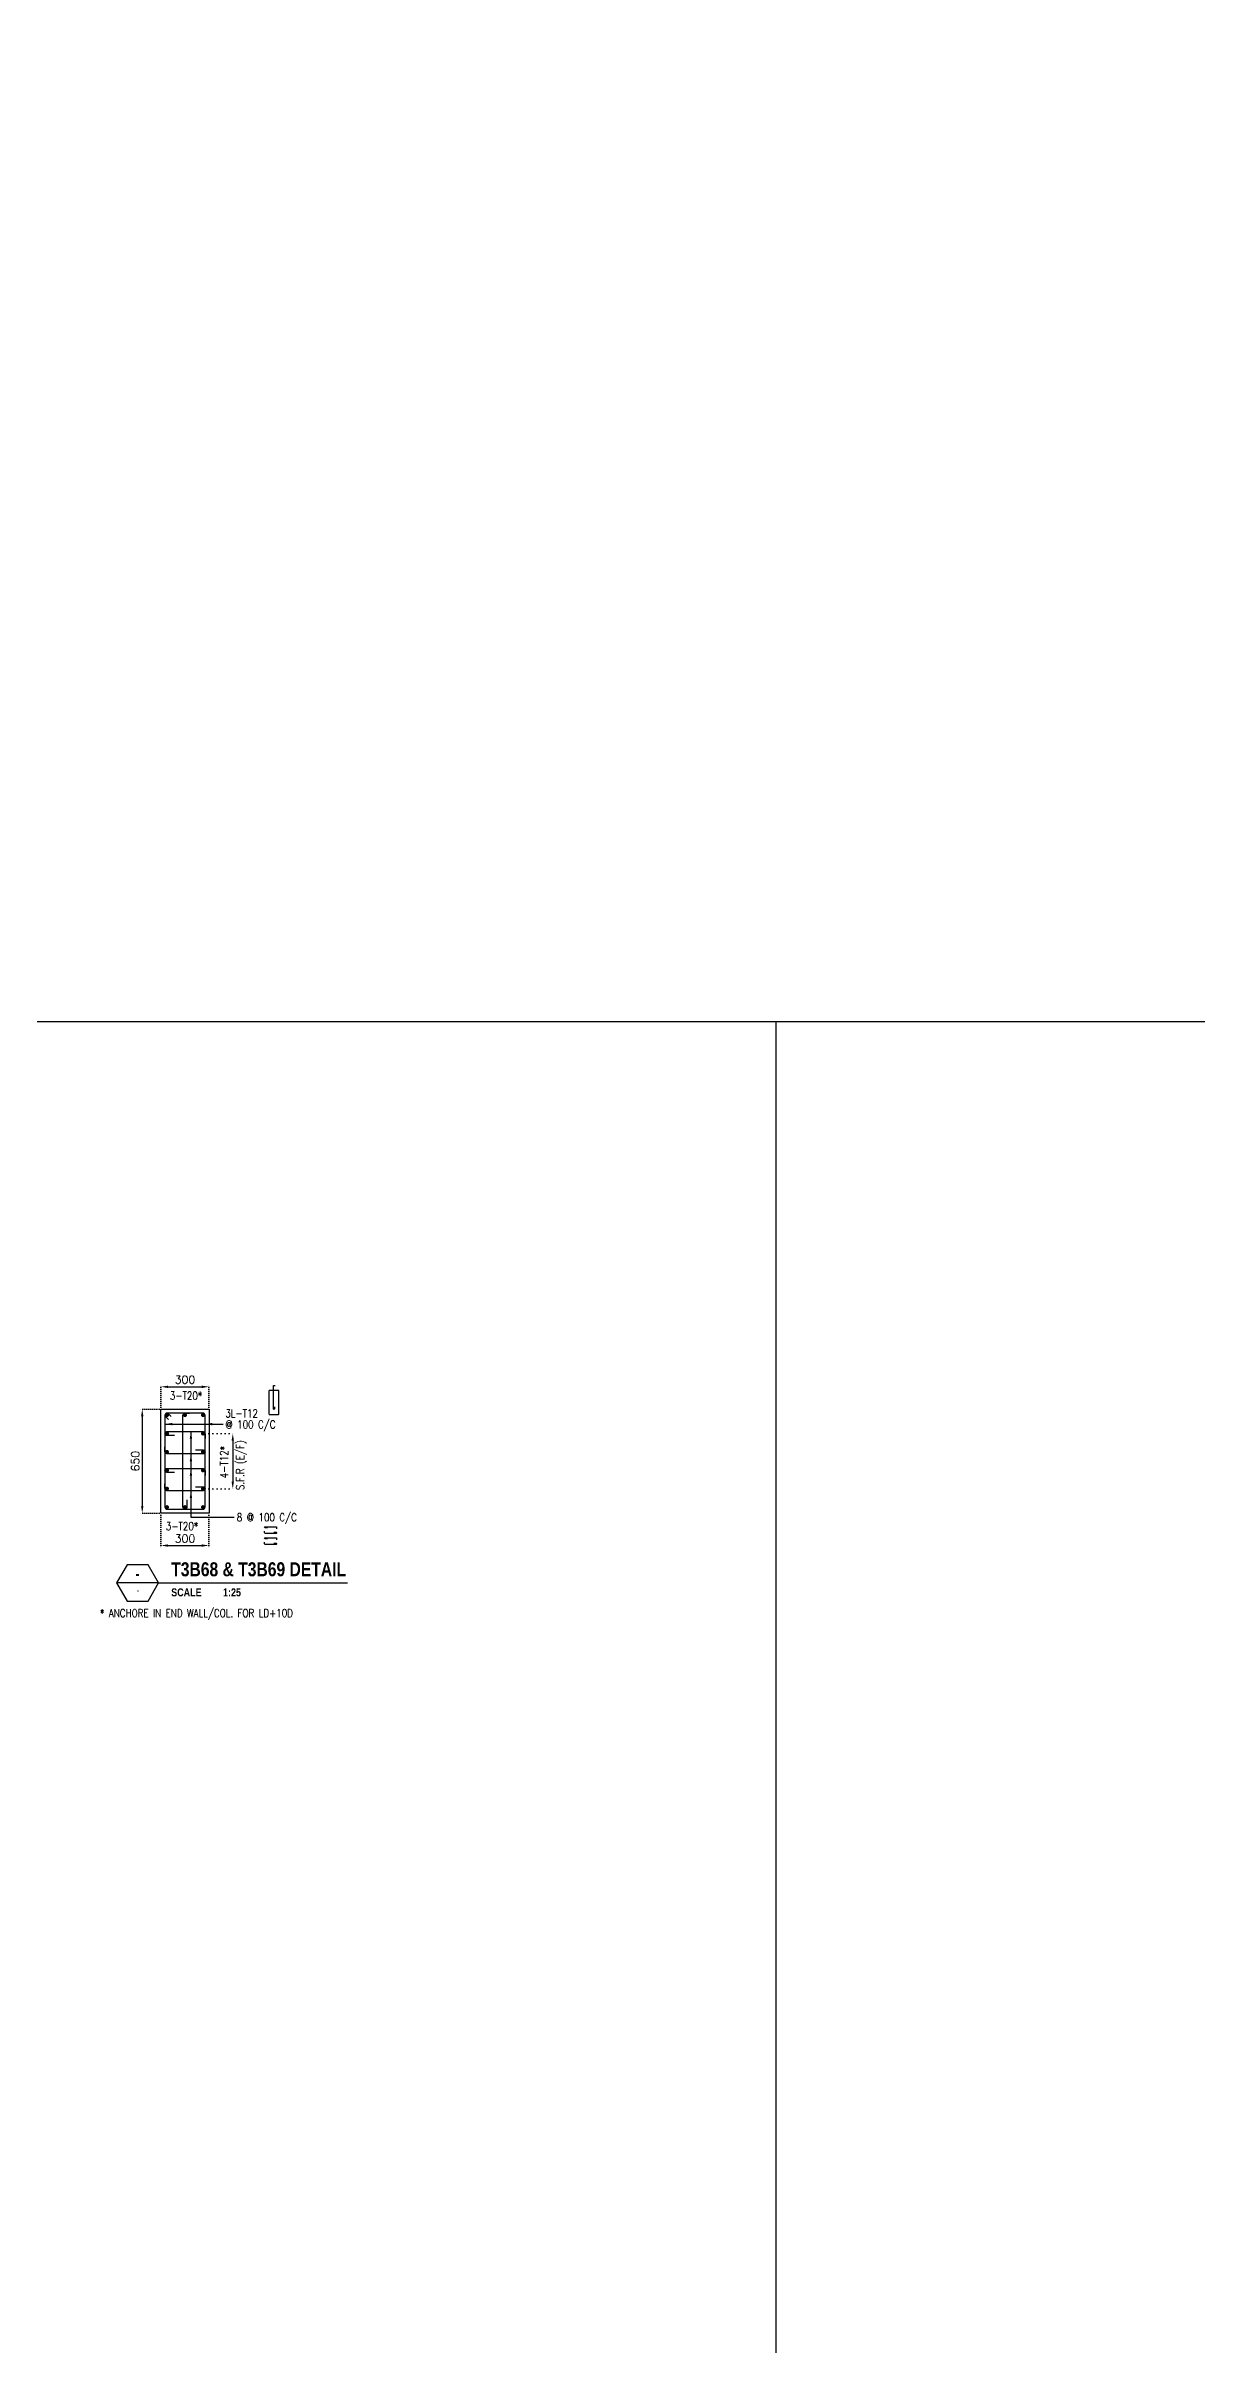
# Model space of a CAD drawing. Header units: millimetres. Extents: x 3265265 to 3333875, y 917954 to 997286.
# Drawn here: x 3316676 to 3323860, y 932317 to 946680 of the extents above; entities that cross this region are included whole.
import ezdxf
from ezdxf.enums import TextEntityAlignment as Align

# ---------------------------------------------------------------- set-up
doc = ezdxf.new("R2010")
doc.units = ezdxf.units.MM
doc.header["$LTSCALE"] = 100
doc.header["$MEASUREMENT"] = 0
doc.linetypes.add('DOT', pattern=[0.25, 0, -0.25])
for name, color, linetype in [('A-REFR-TITL-100', 2, 'Continuous'), ('COVER', 2, 'Continuous'), ('DIM', 11, 'Continuous'), ('DIM.', 11, 'Continuous'), ('REINF', 4, 'Continuous'), ('Reinforcement', 4, 'Continuous'), ('RET. WALL', 6, 'Continuous'), ('TEXT', 3, 'Continuous')]:
    doc.layers.add(name, color=color, linetype=linetype)
doc.styles.add('ARIAL', font='arial.ttf', dxfattribs={"width": 0.8})
doc.styles.add('ARIAL-TITLE', font='arialbd.ttf')
doc.styles.add('romance', font='romans.shx')
doc.styles.add('ROMANS', font='romans.shx', dxfattribs={"width": 0.8})
doc.dimstyles.new('25T', dxfattribs={"dimscale": 0.25, "dimtxt": 200, "dimasz": 180, "dimexe": 50, "dimexo": 50, "dimgap": 75, "dimtad": 1, "dimdec": 0, "dimzin": 0, "dimdsep": 46, "dimtxsty": 'romance', "dimcen": 0.09, "dimdle": 150, "dimclrd": 11, "dimclre": 11, "dimclrt": 2, "dimadec": 0, "dimazin": 0, "dimtfac": 1, "dimtdec": 0, "dimtofl": 0, "dimtmove": 0, "dimatfit": 3, "dimfxl": 1, "dimtolj": 1, "dimtzin": 0, "dimarcsym": 0})

# ---------------------------------------------------------------- blocks, each defined once
blk = doc.blocks.new('*D2658')
at = {"layer": 'DIM.', "color": 11, "linetype": 'DOT', "lineweight": -2, "ltscale": 0.5, "transparency": 16777216}
for p, q in [((3317394, 938172), (3317394, 938312)), ((3317694, 938172), (3317694, 938312))]:
    blk.add_line(p, q, dxfattribs=at)
at = {"layer": 'DIM.', "color": 11, "linetype": 'ByBlock', "lineweight": -2, "ltscale": 0.5, "transparency": 16777216}
blk.add_line((3317439, 938300), (3317649, 938300), dxfattribs=at)
at = {"layer": 'DIM.', "color": 11, "linetype": 'ByBlock', "ltscale": 0.5, "transparency": 16777216}
for points in [[(3317439, 938307), (3317439, 938292), (3317394, 938300)], [(3317649, 938307), (3317649, 938292), (3317694, 938300)]]:
    blk.add_solid(points, dxfattribs=at)
at = {"layer": 'DIM.', "color": 2, "linetype": 'ByBlock', "ltscale": 0.5, "transparency": 16777216, "insert": (3317544, 938344), "char_height": 50, "attachment_point": 5, "style": 'romance'}
blk.add_mtext('\\A1;300', dxfattribs=at)
blk = doc.blocks.new('*D2659')
at = {"layer": 'DIM.', "color": 11, "linetype": 'DOT', "lineweight": -2, "ltscale": 0.5, "transparency": 16777216}
for p, q in [((3317394, 937497), (3317394, 937295)), ((3317694, 937497), (3317694, 937295))]:
    blk.add_line(p, q, dxfattribs=at)
at = {"layer": 'DIM.', "color": 11, "linetype": 'ByBlock', "lineweight": -2, "ltscale": 0.5, "transparency": 16777216}
blk.add_line((3317439, 937308), (3317649, 937308), dxfattribs=at)
at = {"layer": 'DIM.', "color": 11, "linetype": 'ByBlock', "ltscale": 0.5, "transparency": 16777216}
for points in [[(3317439, 937315), (3317439, 937300), (3317394, 937308)], [(3317649, 937315), (3317649, 937300), (3317694, 937308)]]:
    blk.add_solid(points, dxfattribs=at)
at = {"layer": 'DIM.', "color": 2, "linetype": 'ByBlock', "ltscale": 0.5, "transparency": 16777216, "insert": (3317544, 937351), "char_height": 50, "attachment_point": 5, "style": 'romance'}
blk.add_mtext('\\A1;300', dxfattribs=at)
blk = doc.blocks.new('*D2660')
at = {"layer": 'DIM.', "color": 11, "linetype": 'DOT', "lineweight": -2, "ltscale": 0.5, "transparency": 16777216}
for p, q in [((3317382, 938160), (3317265, 938160)), ((3317382, 937510), (3317265, 937510))]:
    blk.add_line(p, q, dxfattribs=at)
at = {"layer": 'DIM.', "color": 11, "linetype": 'ByBlock', "lineweight": -2, "ltscale": 0.5, "transparency": 16777216}
blk.add_line((3317277, 938115), (3317277, 937555), dxfattribs=at)
at = {"layer": 'DIM.', "color": 11, "linetype": 'ByBlock', "ltscale": 0.5, "transparency": 16777216}
for points in [[(3317270, 938115), (3317285, 938115), (3317277, 938160)], [(3317270, 937555), (3317285, 937555), (3317277, 937510)]]:
    blk.add_solid(points, dxfattribs=at)
at = {"layer": 'DIM.', "color": 2, "linetype": 'ByBlock', "ltscale": 0.5, "transparency": 16777216, "insert": (3317234, 937835), "char_height": 50, "attachment_point": 5, "rotation": 90, "style": 'romance'}
blk.add_mtext('\\A1;650', dxfattribs=at)
blk = doc.blocks.new('*D2661')
at = {"layer": 'DIM', "color": 11, "linetype": 'DOT', "lineweight": -2, "transparency": 16777216}
for p, q in [((3317669, 938007), (3317855, 938007)), ((3317669, 937662), (3317855, 937662))]:
    blk.add_line(p, q, dxfattribs=at)
at = {"layer": 'DIM', "color": 11, "lineweight": -2, "transparency": 16777216}
blk.add_line((3317843, 937962), (3317843, 937707), dxfattribs=at)
at = {"layer": 'DIM', "color": 11, "transparency": 16777216}
for points in [[(3317835, 937962), (3317850, 937962), (3317843, 938007)], [(3317835, 937707), (3317850, 937707), (3317843, 937662)]]:
    blk.add_solid(points, dxfattribs=at)
blk = doc.blocks.new('S-Ref 2')
at = {"layer": 'A-REFR-TITL-100', "linetype": 'Continuous'}
blk.add_line((0, 0), (-10.5, 0), dxfattribs=at)
blk.add_lwpolyline([(0, 0), (-2.62, 4.55), (-7.87, 4.55), (-10.5, 0), (-7.87, -4.55), (-2.62, -4.55)], close=True, dxfattribs=at)
at = {"layer": 'A-REFR-TITL-100', "color": 4, "style": 'ARIAL-TITLE'}
for tag, p, height in [('TITLE1', (3.15, 6.56), 3.5), ('TITLE2', (3.15, 1.66), 3.5), ('SCALE1', (3.15, -3.36), 2.1), ('SCALE2', (17.35, -3.36), 2.1)]:
    blk.add_attdef(tag, p, '', height=height, dxfattribs=at)
at = {"layer": 'A-REFR-TITL-100', "color": 4, "linetype": 'Continuous', "style": 'ARIAL-TITLE'}
blk.add_attdef('DRWG-NO', text='', height=2.8, dxfattribs=at).set_placement((-5.26, 2.28), align=Align.MIDDLE)
at = {"layer": 'A-REFR-TITL-100', "color": 4, "linetype": 'Continuous', "style": 'ARIAL', "width": 0.8}
blk.add_attdef('DRAWING-REF', text='', height=1.4, dxfattribs=at).set_placement((-5.14, -1.89), align=Align.MIDDLE)

msp = doc.modelspace()

# ---------------------------------------------------------------- linework, layer by layer
at = {"layer": 'A-REFR-TITL-100', "linetype": 'Continuous'}
msp.add_line((3317379.5, 937074.1), (3318559.5, 937074.1), dxfattribs=at)
at = {"layer": 'COVER'}
msp.add_lwpolyline([(3318072, 938126.8), (3318128.3, 938126.8, 0.4142136), (3318131.4, 938129.9), (3318131.4, 938273.7, 0.4142136), (3318128.3, 938276.8), (3318072, 938276.8, 0.4142136), (3318068.9, 938273.7), (3318068.9, 938129.9, 0.4142136)], format="xyb", close=True, dxfattribs=at)
for points in [[(3318103.3, 938173.5), (3318103.3, 938161.9, -1), (3318097, 938161.9), (3318097, 938305.6, -0.4111668), (3318100.2, 938308.8), (3318107.2, 938308.8)], [(3318059.4, 937418), (3318045.5, 937418, -1), (3318045.5, 937425.5), (3318113, 937425.5, -0.3413833), (3318116.8, 937420.9), (3318116.8, 937412.3)], [(3318099.2, 937391), (3318113, 937391, -1), (3318113, 937383.5), (3318045.5, 937383.5, -0.3413833), (3318041.8, 937388.1), (3318041.8, 937396.7)], [(3318059.4, 937349), (3318045.5, 937349, -1), (3318045.5, 937356.5), (3318113, 937356.5, -0.3413833), (3318116.8, 937351.9), (3318116.8, 937343.3)], [(3318099.2, 937322), (3318113, 937322, -1), (3318113, 937314.5), (3318045.5, 937314.5, -0.3413833), (3318041.8, 937319.1), (3318041.8, 937327.7)]]:
    msp.add_lwpolyline(points, format="xyb", dxfattribs=at)
msp.add_lwpolyline([(3317394.3, 938160), (3317694.3, 938160), (3317694.3, 937510), (3317394.3, 937510)], close=True, dxfattribs=at)
at = {"layer": 'REINF'}
for points in [[(3317556.8, 937593.8), (3317556.8, 937547.5, -1), (3317531.8, 937547.5), (3317531.5, 938122.2, -0.4111668), (3317544.3, 938135), (3317572.5, 938135)], [(3317478.1, 937995), (3317431.8, 937995, -1), (3317431.8, 938020), (3317656.8, 938020, -0.3413833), (3317669.3, 938004.8), (3317669.3, 937976.2)], [(3317610.5, 937905), (3317656.8, 937905, -1), (3317656.8, 937880), (3317431.8, 937880, -0.3413833), (3317419.3, 937895.2), (3317419.3, 937923.8)], [(3317478.1, 937765), (3317431.8, 937765, -1), (3317431.8, 937790), (3317656.8, 937790, -0.3413833), (3317669.3, 937774.8), (3317669.3, 937746.2)], [(3317610.5, 937675), (3317656.8, 937675, -1), (3317656.8, 937650), (3317431.8, 937650, -0.3413833), (3317419.3, 937665.2), (3317419.3, 937693.8)]]:
    msp.add_lwpolyline(points, format="xyb", dxfattribs=at)
at = {"layer": 'Reinforcement'}
msp.add_lwpolyline([(3317431.8, 937535), (3317656.8, 937535, 0.4142136), (3317669.3, 937547.5), (3317669.3, 938122.5, 0.4142136), (3317656.8, 938135), (3317431.8, 938135, 0.4142136), (3317419.3, 938122.5), (3317419.3, 937547.5, 0.4142136)], format="xyb", close=True, dxfattribs=at)
at = {"layer": 'Reinforcement', "const_width": 12.5, "flags": 128}
for points in [[(3317425.5, 938122.5, 1), (3317438, 938122.5, 1)], [(3317550.5, 938122.5, -1), (3317538, 938122.5, -1)], [(3317663, 938122.5, -1), (3317650.5, 938122.5, -1)], [(3317425.5, 938007.5, 1), (3317438, 938007.5, 1)], [(3317425.5, 937892.5, 1), (3317438, 937892.5, 1)], [(3317663, 938007.5, -1), (3317650.5, 938007.5, -1)], [(3317663, 937892.5, -1), (3317650.5, 937892.5, -1)], [(3317425.5, 937777.5, 1), (3317438, 937777.5, 1)], [(3317663, 937777.5, -1), (3317650.5, 937777.5, -1)], [(3317425.5, 937662.5, 1), (3317438, 937662.5, 1)], [(3317663, 937662.5, -1), (3317650.5, 937662.5, -1)], [(3317425.5, 937547.5, -1), (3317438, 937547.5, -1)], [(3317550.5, 937547.5, 1), (3317538, 937547.5, 1)], [(3317663, 937547.5, 1), (3317650.5, 937547.5, 1)]]:
    msp.add_lwpolyline(points, format="xyb", close=True, dxfattribs=at)
at = {"layer": 'Reinforcement', "flags": 128}
msp.add_lwpolyline([(3317458.3, 938113.7), (3317440.6, 938131.3, 0.4142136), (3317422.9, 938131.3, 0.4142136), (3317422.9, 938113.7), (3317440.6, 938096)], format="xyb", dxfattribs=at)
at = {"layer": 'RET. WALL'}
for points in [[(3265264.5, 997285.8), (3333874.7, 997285.8), (3333874.7, 940580), (3265264.5, 940580)], [(3333874.7, 940580), (3321235.5, 940580), (3321235.5, 917954.5), (3333874.7, 917954.5)]]:
    msp.add_lwpolyline(points, close=True, dxfattribs=at)

# ---------------------------------------------------------------- block references
ref = msp.add_blockref('S-Ref 2', (3317379.5, 937074.1), dxfattribs=dict(xscale=25, yscale=25, zscale=25))
ref.add_attrib('TITLE2', 'T3B68 & T3B69 DETAIL', (3317458.3, 937115.5), dxfattribs={"layer": 'A-REFR-TITL-100', "color": 4, "height": 87.5, "style": 'ARIAL-TITLE', "width": 0.8})
ref.add_attrib('SCALE1', 'SCALE', (3317458.3, 936990), dxfattribs={"layer": 'A-REFR-TITL-100', "color": 4, "height": 50, "style": 'ARIAL-TITLE', "width": 0.8})
ref.add_attrib('SCALE2', '1:25', (3317782, 936990), dxfattribs={"layer": 'A-REFR-TITL-100', "color": 4, "height": 50, "style": 'ARIAL-TITLE', "width": 0.8})
ref.add_attrib('DRWG-NO', '-', dxfattribs={"layer": 'A-REFR-TITL-100', "color": 4, "linetype": 'Continuous', "height": 62.5, "style": 'ARIAL-TITLE', "width": 0.8}).set_placement((3317248.1, 937131), align=Align.MIDDLE)
ref.add_attrib('DRAWING-REF', '-', dxfattribs={"layer": 'A-REFR-TITL-100', "color": 4, "linetype": 'Continuous', "height": 37.5, "style": 'ARIAL', "width": 0.8}).set_placement((3317251, 937026.8), align=Align.MIDDLE)

# ---------------------------------------------------------------- texts
at = {"layer": 'TEXT', "style": 'ROMANS', "width": 0.8}
for s, p in [('3-T20*', (3317449.7, 938244.5)), ('3-T20*', (3317424.7, 937429)), ('* ANCHORE IN END WALL/COL. FOR LD+10D', (3317013.8, 936885.2))]:
    msp.add_text(s, height=50, dxfattribs=at).set_placement(p, align=Align.MIDDLE_LEFT)
for s, p in [('3L-T12', (3317796.3, 938108.6)), ('@ 100 C/C', (3317796.3, 938039.2)), ('8 @ 100 C/C', (3317867.9, 937459.1))]:
    msp.add_text(s, height=50, dxfattribs=at).set_placement(p)
for s, p in [('4-T12*', (3317788, 937728)), ('S.F.R (E/F)', (3317888.3, 937653.8))]:
    msp.add_text(s, height=50, rotation=90, dxfattribs=at).set_placement(p, align=Align.MIDDLE_LEFT)

# ---------------------------------------------------------------- dimensions: what is measured, and where the dimension line sits
at = {"layer": 'DIM'}
dim = msp.add_linear_dim(base=(3317842.7, 937662.5), p1=(3317656.8, 938007.5), p2=(3317656.8, 937662.5), angle=90, text=' ', dimstyle='25T', dxfattribs=at)
dim.commit()
dim.dimension.update_dxf_attribs({"geometry": '*D2661', "text_midpoint": (3317842.7, 937835)})
at = {"layer": 'DIM.', "linetype": 'ByBlock', "ltscale": 0.5}
for base, p1, p2, picture, middle in [((3317694.3, 938299.9), (3317394.3, 938160), (3317694.3, 938160), '*D2658', (3317544.3, 938343.7)), ((3317694.3, 937307.6), (3317394.3, 937510), (3317694.3, 937510), '*D2659', (3317544.3, 937351.3))]:
    dim = msp.add_linear_dim(base=base, p1=p1, p2=p2, dimstyle='25T', dxfattribs=at)
    dim.commit()
    dim.dimension.update_dxf_attribs({"geometry": picture, "text_midpoint": middle})
dim = msp.add_linear_dim(base=(3317277.3, 937510), p1=(3317394.3, 938160), p2=(3317394.3, 937510), angle=90, dimstyle='25T', dxfattribs=at)
dim.commit()
dim.dimension.update_dxf_attribs({"geometry": '*D2660', "text_midpoint": (3317233.5, 937835)})

# ---------------------------------------------------------------- leaders
at = {"layer": 'DIM'}
for points, override in [([(3317419.3, 938066.5), (3317783, 938066.5)], {"dimgap": 75, "dimtad": 0}), ([(3317669.3, 938066.5), (3317783, 938066.5)], {"dimgap": 75, "dimtad": 0}), ([(3317581.3, 938020), (3317581.3, 937484)], {"dimtad": 0}), ([(3317581.3, 937878.7), (3317581.3, 937484)], {"dimgap": 75, "dimtad": 0}), ([(3317581.3, 937788.7), (3317581.3, 937484)], {"dimgap": 75, "dimtad": 0}), ([(3317581.3, 937650), (3317581.3, 937484), (3317851.2, 937484)], {"dimgap": 75, "dimtad": 0})]:
    msp.add_leader(points, dimstyle='25T', override=override, dxfattribs=at)

doc.saveas('drawing.dxf')
